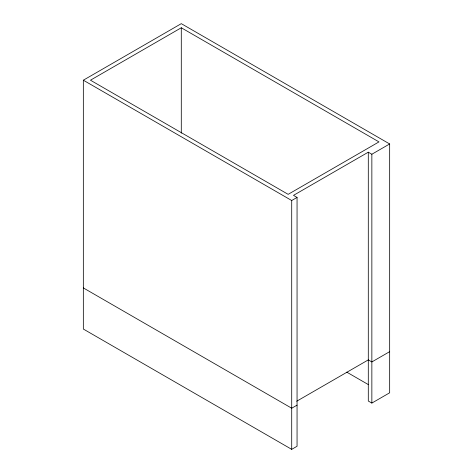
<?xml version="1.0" encoding="UTF-8"?>
<svg xmlns="http://www.w3.org/2000/svg" width="473" height="473" viewBox="0 0 473 473"><rect width="100%" height="100%" fill="white"/><g stroke="black" fill="none" stroke-linecap="round" stroke-linejoin="round"><path stroke-width="0.71" d="M368.296 152.182L293.491 195.367L297.056 197.424L297.056 446.264L291.711 449.35L83.337 329.042L83.337 80.203L181.289 23.65L389.663 143.958L389.663 392.797L371.855 403.079L368.296 401.021L368.296 152.182L371.855 154.239L389.663 143.958M181.289 27.765L90.455 80.203L288.152 194.338L378.979 141.9L181.289 27.765L181.289 133.167M83.337 80.203L291.711 200.511L297.056 197.424M296.689 401.234L368.296 359.894L371.855 361.946L389.663 351.664M297.056 405.136L291.711 408.217L83.337 287.915M346.762 372.139L368.485 384.679M371.855 154.239L371.855 403.079M291.711 200.511L291.711 449.35"/></g></svg>
